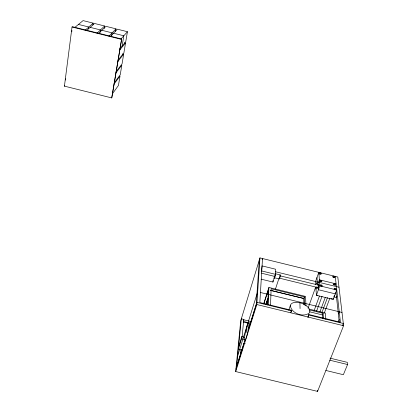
<?xml version="1.0" encoding="UTF-8"?>
<svg xmlns="http://www.w3.org/2000/svg" width="412" height="412" viewBox="0 0 412 412"><rect width="100%" height="100%" fill="white"/><g stroke="black" fill="none" stroke-linecap="round" stroke-linejoin="round"><path stroke-width="0.62" d="M261.187 279.171L272.945 282.05L275.437 274.325L275.582 269.211L262.047 265.889L261.409 272.028M272.945 282.05L272.996 280.49M270.524 305.313L271.132 288.771L304.288 296.887L304.597 305.086M268.202 304.422L268.912 287.468L305.56 296.439L305.946 305.833M267.398 304.674L267.625 299.57M267.692 304.916L268.356 289.863L263.886 303.778M235.685 371.557L256.82 304.535L259.957 257.907L337.794 277.013L343.577 325.722L317.575 391.4L235.685 371.557L240.726 320.773L259.957 257.907M259.292 260.075L256.274 304.164L248.261 330.033L256.964 302.382L291.521 310.818L290.887 312.636M246.515 332.329L247.071 325.727M235.916 369.224L244.089 342.877L236.627 366.572M240.335 356.2L240.927 349.824M242.117 337.031L243.76 319.408L241.324 318.811L236.57 367.154M242.179 350.128L238.337 349.196L241.587 338.752L241.782 336.676L244.28 337.284M64.427 86.144L72.028 27.007L72.424 26.687L121.648 39.011L111.75 97.917L64.427 86.144L64.818 85.737M65.554 80.021L65.714 78.754M71.77 31.765L71.93 30.493M88.539 28.83L88.796 27.012L78.465 24.426M92.911 25.024L93.184 23.134L83.08 20.6L75.082 27.228M100.116 32.357L100.477 29.937L90.151 27.352M104.226 28.516L104.602 25.992L94.508 23.463L86.499 30.606M111.673 35.88L112.146 32.862L101.831 30.277M115.618 31.369L116.019 28.855L105.93 26.327L98.396 33.588M111.75 97.917L121.648 39.011M122.122 46.015L123.811 35.782L113.501 33.202M122.421 53.915L123.662 54.224L122.04 63.953L116.148 71.528M124.352 42.76L125.531 43.054L123.878 52.937L118.007 60.178M110.287 36.56L117.343 29.185L127.426 31.714L125.748 41.751L119.851 48.693M243.451 321.061L243.863 319.81L251.315 321.628M262.181 259.617L262.516 258.535L259.838 302.537L291.516 310.277L291.521 310.818M238.543 347.089L241.782 336.676M237.693 355.716L257.675 291.814M263.654 303.855L268.912 287.468M265.951 304.154L267.512 299.323M266.142 304.164L267.97 298.504M266.137 304.236L267.965 298.576M275.391 289.265L278.79 278.867M288.73 310.19L290.321 305.56A10.264 5.614 20.7 0 1 298.448 302.459L300.971 303.047A10.264 5.614 20.7 0 1 309.711 310.066L309.834 311.632L309.294 312.996C303.34 317.873 291.186 313.311 290.321 305.56M290.676 312.693L291.305 310.88M304.288 296.887L303.711 298.509L270.602 290.409M308.058 308.222L315.613 287.236M315.994 289.162L316.854 286.767M279.47 278.172L317.873 287.586L318.8 284.604M307.955 316.916L308.825 314.505L340.42 322.22L335.244 276.385M307.975 317.467L308.825 314.505M319.825 285.835L336.779 289.991L333.22 299.406L316.395 295.291L319.825 285.835L318.816 272.353L315.499 281.617L315.705 284.754M314.109 310.607L319.413 296.099M316.555 311.214L322.04 296.316M319.903 311.915L325.274 297.438M321.86 312.703L327.483 297.624M322.704 318.146L322.462 314.943L323.075 313.3L309.113 309.886M324.249 313.156L329.837 298.237M334.441 295.296L333.838 296.882L336.45 297.521L336.908 296.321M338.37 314.006L339.241 311.766M338.334 321.839L339.267 319.449M342.377 325.825L343.309 323.471L308.851 315.056M330.141 358.878L330.47 358.059M330.172 358.177L347.316 362.349L347.574 364.527L343.366 374.709L325.897 370.465M318.219 285.382L318.543 285.305M248.297 323.235L243.327 322.024L243.863 319.81M279.954 275.803L318.471 285.089M279.521 278.151L280.072 275.674M112.435 93.802L118.44 85.485L120.016 76.05L114.026 84.089M114.237 82.802L120.227 74.799L121.823 65.22L115.932 72.831M117.791 61.501L123.662 54.224M119.763 49.888L125.531 43.054M120.876 39.099L127.426 31.714M108.907 36.215L116.019 28.855M97.021 33.238L104.602 25.992M85.119 30.261L93.184 23.134M241.587 338.752L244.697 339.509M329.739 360.191L347.574 364.527M244.038 343.438L245.233 343.726M336.094 283.894L319.372 279.789L317.982 283.652L318.085 285.14A2.158 0.417 -77 0 1 318.785 285.197A2.158 0.417 -77 0 1 317.786 288.41L317.673 288.436A2.158 0.417 -77 0 1 317.59 287.236M339.009 287.226L275.51 271.75M275.283 273.707L280.253 274.928M261.738 270.967L275.437 274.325M261.697 273.238L274.758 276.442M274.32 277.703L279.29 278.924M270.607 290.342L303.706 298.437L303.938 304.705M260.451 292.494L342.001 312.44M309.077 309.077L325.31 313.048L325.83 319.346M309.731 311.832L322.462 314.943M256.82 304.535L343.577 325.722M243.564 321.494L250.403 323.163M72.028 27.007L121.344 39.351M335.95 292.108L339.323 322.642M335.239 293.179L335.311 293.869L318.414 289.729L318.255 287.535M333.102 298.257L333.22 299.406M323.075 313.3L323.471 318.414M316.977 277.482L317.503 284.975M315.87 287.267L316.395 295.291M317.508 390.19L317.575 391.4M299.885 302.14L300.065 308.593M333.329 277.477A0.536 0.268 20.9 0 1 333.442 277.049A0.536 0.268 20.9 0 1 334.178 277.487M319.805 274.201A0.536 0.268 20.3 0 1 319.573 273.784A0.536 0.268 20.3 0 1 320.196 273.795A0.536 0.268 20.3 0 1 320.541 274.217M334.05 288.997A1.107 0.561 21.4 0 1 335.198 289.008A1.107 0.561 21.4 0 1 336.043 289.785M334.467 289.399A0.556 0.278 21.4 0 1 335.162 289.296A0.556 0.278 21.4 0 1 335.383 289.832M335.157 289.852A0.556 0.278 21.4 0 1 334.755 289.724M333.473 284.532A1.097 0.551 21.2 0 1 334.699 284.424A1.097 0.551 21.2 0 1 335.512 285.336M333.998 284.888A0.546 0.273 21.2 0 1 334.281 284.61A0.546 0.273 21.2 0 1 334.946 284.924A0.546 0.273 21.2 0 1 334.781 285.253M319.609 281.133A1.092 0.551 20.6 0 1 320.577 280.943A1.092 0.551 20.6 0 1 321.618 281.628M320.186 281.571A0.546 0.278 20.6 0 1 320.407 281.211A0.546 0.278 20.6 0 1 321.123 281.581M319.954 285.686A1.102 0.561 20.8 0 1 320.933 285.49A1.102 0.561 20.8 0 1 321.983 286.186M320.536 286.129A0.551 0.283 20.8 0 1 320.757 285.763A0.551 0.283 20.8 0 1 321.478 286.139M317.822 295.486A1.097 0.572 21 0 1 317.075 295.126M332.474 298.896A1.102 0.567 21.6 0 1 331.753 298.896M331.48 298.813A1.102 0.567 21.6 0 1 330.996 298.535M319.135 273.517A1.071 0.536 20.3 0 1 320.134 273.486A1.071 0.536 20.3 0 1 321.02 274.114M332.664 276.972A1.076 0.53 20.9 0 1 333.602 276.787A1.076 0.53 20.9 0 1 334.637 277.456M274.418 276.426A2.693 0.345 -76.7 0 1 274.232 277.039M273.887 277.935A2.693 0.345 -76.7 0 1 273.748 278.157M275.432 273.089A2.693 0.345 -76.7 0 1 275.118 275.88A2.693 0.345 -76.7 0 1 274.171 278.327M275.34 274.037A2.06 0.263 -76.7 0 1 275.041 275.839M274.907 276.354A2.06 0.263 -76.7 0 1 274.629 277.214M274.505 277.508A2.06 0.263 -76.7 0 1 274.263 277.369M279.933 275.417A2.06 0.278 -76.7 0 1 280.294 275.607A2.06 0.278 -76.7 0 1 279.614 278.435A2.06 0.278 -76.7 0 1 279.254 278.239M316.395 283.502L316.601 282.864L316.395 283.502M248.966 323.858C248.178 330.012 247.334 336.64 244.321 342.084L244.213 339.174A9.97 1.061 -77.2 0 1 246.659 327.561L247.277 325.557A9.97 1.061 -77.2 0 1 248.966 323.858M334.544 289.121A1.107 0.561 21.4 0 0 336.269 289.281A1.107 0.561 21.4 0 0 334.899 288.22A1.107 0.561 21.4 0 0 334.544 289.121M334.044 284.527A1.097 0.551 21.2 0 0 335.754 284.687A1.097 0.551 21.2 0 0 334.4 283.647A1.097 0.551 21.2 0 0 334.044 284.527M320.16 281.123A1.092 0.551 20.6 0 0 321.88 281.283A1.092 0.551 20.6 0 0 320.546 280.248A1.092 0.551 20.6 0 0 320.16 281.123M320.51 285.681A1.107 0.561 20.7 0 0 322.246 285.84A1.107 0.561 20.7 0 0 320.897 284.79A1.107 0.561 20.7 0 0 320.51 285.681M319.583 273.604A1.071 0.53 20.3 0 0 321.272 273.764A1.071 0.53 20.3 0 0 319.964 272.759A1.071 0.53 20.3 0 0 319.583 273.604M333.231 276.952A1.076 0.53 20.9 0 0 334.91 277.111A1.076 0.53 20.9 0 0 333.581 276.102A1.076 0.53 20.9 0 0 333.231 276.952"/></g></svg>
